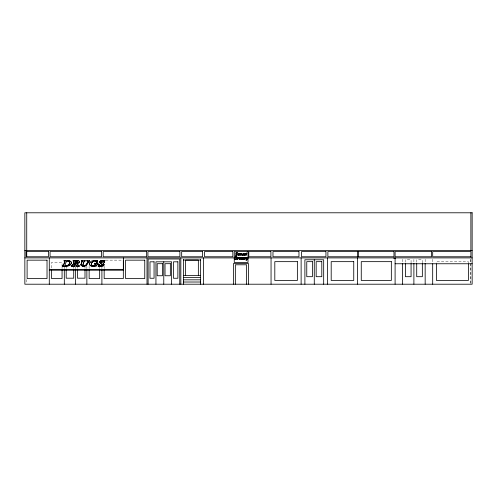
<?xml version="1.0" encoding="UTF-8"?>
<svg xmlns="http://www.w3.org/2000/svg" width="497" height="497" viewBox="0 0 497 497"><rect width="100%" height="100%" fill="white"/><g stroke="black" fill="none" stroke-linecap="round" stroke-linejoin="round"><path stroke-width="0.37" stroke-dasharray="2.48 1.86" d="M105.693 260.155L122.566 260.155M470.876 259.366L470.876 283.433M470.268 259.366L470.268 262.472M470.268 263.248L470.268 283.433M468.391 263.161L468.391 261.658L436.441 261.658L436.441 263.161M432.682 259.304L432.682 263.075M425.165 259.304L425.165 263.075M422.344 262.851L422.344 259.776L416.71 259.776L416.71 262.851M413.889 259.446L413.889 262.54M411.069 262.851L411.069 259.776L405.434 259.776L405.434 262.851M402.613 259.304L402.613 263.075M104.159 266.293L104.159 268.591M101.904 267.181L101.904 268.734M99.648 267.026L99.648 268.566M89.125 266.255L89.125 268.566M86.869 266.168L86.869 268.734M84.993 266.92L84.993 268.423M77.476 266.92L77.476 268.423M75.594 266.92L75.594 268.734M73.718 266.92L73.718 268.423M66.194 266.92L66.194 268.423M64.318 266.92L64.318 268.734M62.063 266.255L62.063 262.41L51.539 262.41L51.539 268.566M62.063 267.026L62.063 268.566M26.732 279.55L26.732 283.433"/><path stroke-width="0.75" d="M89.479 263.311C88.87 266.964 94.126 266.727 96.387 265.914L97.977 263.311L94.387 263.311L94.387 263.758L95.269 263.938L94.387 263.516M71.456 262.807C70.953 266.926 65.169 266.23 62.274 266.237L62.274 265.796C63.759 265.702 66.349 260.621 64.038 260.751L65.498 260.776M80.918 264.994L81.017 264.205M82.191 261.528L82.229 261.08M64.958 261.099L63.287 265.448L62.274 266.032M79.532 261.72L79.483 262.223A2.125 1.385 0 0 1 78.681 263.031L77.122 263.441L78.681 262.789A2.125 1.385 0 0 0 79.483 261.987M101.021 261.546L103.699 263.578L103.904 265.323A2.833 1.845 0 0 1 102.891 266.1L98.251 266.392L98.704 264.323L99.065 264.336C99.089 265.957 101.618 266.404 102.488 265.218L102.494 264.553L99.518 262.012M98.251 266.392L98.704 264.323M91.411 263.913C91.504 261.521 96.114 259.422 96.66 262.422L97.021 262.453L97.66 260.409L97.077 260.59C94.374 260.186 90.336 260.322 89.479 263.547M101.636 262.534L101.077 261.292C101.842 260.124 104.202 260.763 103.985 262.292L104.314 262.317L104.824 260.447L104.246 260.596C99.431 259.465 97.897 262.758 102.587 265.069L102.488 265.454C101.562 266.721 98.835 266.106 99.065 264.336M104.314 262.317L104.824 260.447M65.132 265.236C65.629 266.51 68.456 265.311 69.008 264.23A7.262 4.734 0 0 0 69.574 262.807C67.623 255.004 61.069 271.43 69.008 264.466A7.262 4.734 0 0 0 69.276 264.006M240.753 254.203L241.008 253.433L240.169 253.545L239.97 255.352L240.473 255.352C242.691 250.724 240.008 256.564 241.79 255.209C241.766 255.508 242.337 252.035 240.765 254.209M95.306 263.87L94.56 265.827L92.206 265.883M97.021 262.453L97.66 260.409M82.191 261.292L81.272 263.783M81.017 264.441L82.098 261.546M75.153 263.273L76.103 260.875L77.023 260.857L77.575 261.279L77.594 262.155L76.153 263.217M75.401 262.652L76.103 260.875M96.387 265.914L97.163 263.826L97.977 263.516M99.562 261.931L100.568 260.925M77.122 263.205L78.371 265.51L79.265 265.796L79.265 266.237L76.749 266.237L75.395 263.304L75.035 263.304C74.792 263.963 73.221 266.224 75.078 266.032M75.035 263.304L74.208 265.845M95.026 264.733C94.716 266.305 92.361 266.131 91.566 265.1M77.594 261.919L76.675 262.863L75.153 263.037M71.369 263.41C69.742 266.678 65.219 265.914 62.274 266.001M104.053 264.783L103.904 265.087A2.833 1.845 0 0 1 102.891 265.864L99.127 265.858L98.63 266.392M101.077 261.528L102.693 260.975L103.941 262.025M89.74 262.932L90.168 262.354M66.853 261.347C67.896 260.409 70.133 261.497 69.574 263.05A7.262 4.734 0 0 1 69.462 263.534M235.578 256.986C234.162 257.539 235.187 260.67 236.1 258.881C236.056 256.663 238.138 259.477 235.479 259.614C233.422 259.645 234.224 256.44 235.982 256.669C237.858 256.781 236.926 257.489 235.578 256.986A0.777 0.777 0 0 1 236.23 256.843M97.66 260.645L97.077 260.59M76.103 261.111L77.023 261.099L77.638 261.832M96.387 265.671C94.2 266.274 90.094 266.87 89.392 263.957M236.336 252.519C234.311 253.116 237.808 254.744 236.168 255.284C234.832 253.917 235.106 256.042 236.796 255.284A0.944 0.944 0 0 0 237.131 254.886L236.174 253.072L236.727 252.662L237.268 253.352L237.442 252.513L236.336 252.519A1.224 1.224 0 0 1 236.895 252.563M89.41 260.751C87.385 263.137 85.099 268.914 80.968 265.069M101.003 260.782L103.718 260.875M71.351 266.032C72.922 265.938 75.482 260.751 73.121 260.751L74.5 260.776M85.204 260.751L84.03 261.335L82.763 265.218C85.416 267.038 87.484 263.534 87.801 261.236L86.801 260.751M93.542 260.72L96.033 260.77M24.85 250.382L472.15 250.382M470.914 256.769L432.682 256.769L432.682 251.507L470.914 251.507L470.876 257.036M24.85 257.9L472.15 257.9M395.096 258.546L393.966 258.546L393.966 257.9M183.43 259.993L200.546 259.993M104.824 260.683L104.451 260.447M75.035 263.54L76.749 266.237M94.387 263.547L97.977 263.547M395.096 263.758L472.15 263.758M71.351 266.001L75.078 266.001M76.749 266.001L79.265 266.001M98.251 266.15L98.63 266.15M49.284 269.362L123.399 269.362M49.284 270.206L123.399 270.206L123.399 257.9M183.43 275.437L200.546 275.437M183.43 277.63L200.546 277.63M183.43 279.823L200.546 279.823M183.43 282.016L200.546 282.016M67.679 260.776L69.953 261.124M98.704 264.559L99.065 264.578M91.405 264.951C90.33 262.074 95.797 258.707 96.66 262.186L97.021 262.211M104.314 262.081L103.985 262.292M79.265 266.032L78.371 265.746L77.197 263.603M81.315 260.751L82.055 260.832L82.229 261.316M82.185 260.919L81.315 260.987L81.315 260.54L85.204 260.54L85.204 260.987L84.03 261.571L82.763 265.454C85.416 267.274 87.484 263.777 87.801 261.472L87.72 260.993M74.208 265.609L75.078 265.796L75.078 266.237L71.351 266.237L71.351 265.796C72.842 265.758 75.42 260.726 73.121 260.987L73.121 260.54L78.364 260.689L79.24 261.08L79.532 261.962M64.914 260.931L64.038 260.987L64.038 260.54C66.176 260.763 71.264 259.54 71.456 263.043M87.72 261.229L86.801 260.987L86.801 260.54L89.41 260.54L89.41 260.987C87.683 263.429 84.055 269.815 80.918 264.758M78.364 260.925L78.874 261.093M70.493 261.391L71.214 262.112M103.252 263.441L104.103 264.708M91.833 265.647L91.349 264.255M95.269 263.702L95.306 264.106M470.876 212.791L470.876 250.382M468.391 263.913L468.391 280.451L436.441 280.451L436.441 263.913M432.682 263.832L432.682 284.209M425.165 263.317L425.165 284.209M422.344 263.621L422.344 276.692L416.71 276.692L416.71 263.621M413.889 263.317L413.889 284.209M411.069 263.621L411.069 276.692L405.434 276.692L405.434 263.621M402.613 263.317L402.613 284.209M395.096 257.9L395.096 284.209M358.635 251.507L358.635 256.769M357.505 251.507L357.505 256.769M357.505 257.9L357.505 284.209M327.436 257.9L327.436 284.209M323.677 284.209L323.677 259.776L304.885 259.776L304.885 284.209M314.278 259.776L314.278 284.209M301.126 257.9L301.126 284.209M271.051 257.9L271.051 284.209M248.5 284.209L248.5 263.534L233.466 263.534L233.466 284.209M246.618 284.209L246.618 264.789L235.342 264.789L235.342 284.209M203.391 257.9L203.391 284.209M200.546 259.403L200.546 284.209M198.353 275.437L198.353 260.093L185.623 260.093L185.623 275.437M183.43 259.403L183.43 284.209M180.84 257.9L180.84 284.209M179.746 284.209L179.746 258.993L148.106 258.993L148.106 284.209M171.602 284.209L171.602 261.813L155.94 261.813L155.94 284.209M163.768 261.813L163.768 284.209M147.013 257.9L147.013 284.209M123.331 260.155L123.331 278.568L104.159 278.568L104.159 270.132M101.904 270.281L101.904 284.209M99.648 270.107L99.648 278.568L89.125 278.568L89.125 270.107M86.869 269.927L86.869 284.209M84.993 269.927L84.993 278.196L77.476 278.196L77.476 269.927M75.594 269.927L75.594 284.209M73.718 269.927L73.718 278.196L66.194 278.196L66.194 269.927M64.318 269.927L64.318 284.209M62.063 270.107L62.063 278.568L51.539 278.568L51.539 270.107M49.284 257.9L49.284 284.209M26.732 212.791L26.732 250.382M26.732 251.507L26.732 256.769M243.368 258.887C243.685 259.583 244.779 258.85 243.431 259.589A0.646 0.646 0 0 1 242.934 259.341C242.275 256.98 246.04 257.8 243.368 258.887M244.474 254.712C244.791 255.402 245.878 254.675 244.536 255.415A0.646 0.646 0 0 1 244.033 255.16C243.375 252.805 247.146 253.625 244.474 254.712M238.069 253.787C237.199 254.806 238.169 256.191 238.889 254.706C238.927 256.266 239.784 254.924 239.734 253.482L239.237 253.482C237.286 257.688 239.411 252.004 238.069 253.787M238.908 258.707C240.536 262.261 241.759 254.681 238.908 258.707M243.505 254.855C243.25 256.185 241.499 254.75 242.517 254.986C243.337 255.825 243.033 254.389 242.53 254.079C244.797 252.401 242.331 253.725 243.505 254.855M240.995 258.701C240.691 259.676 242.157 259.875 242.437 259.018C241.672 259.794 241.088 258.62 241.89 257.856C243.244 258.707 241.722 256.651 240.995 258.701M240.244 257.986C239.846 261.285 238.796 257.483 240.244 257.986M245.754 254.998C246.183 255.98 246.524 255.129 246.611 253.656L246.959 253.656L246.674 252.874A1.491 1.491 0 0 1 245.909 253.507L245.754 254.998M238.902 257.868L238.305 258.08L237.69 259.533L237.187 259.533L237.386 257.719L238.225 257.608C237.523 259.502 238.529 256.856 238.902 257.868M246.319 257.868L245.729 258.08L245.114 259.533L244.611 259.533L244.81 257.719L245.642 257.608C244.946 259.502 245.953 256.856 246.319 257.868M247.978 257.893L247.028 259.832L246.021 260.316L246.934 259.558L246.4 257.701L247.028 257.608L247.351 259.055L247.5 257.763L247.978 257.893M244.083 257.912L243.418 258.639L244.083 257.912M245.183 253.731L244.518 254.464L245.183 253.731M472.15 212.791L24.85 212.791L24.85 284.209L472.15 284.209L472.15 212.791M48.457 251.507L26.061 251.507L26.061 256.769L48.457 256.769L48.457 251.507M101.562 251.507L50.054 251.507L50.054 256.769L101.562 256.769L101.562 251.507M146.652 251.507L103.177 251.507L103.177 256.769L146.652 256.769L146.652 251.507M179.902 251.507L147.926 251.507L147.926 256.769L179.902 256.769L179.902 251.507M202.559 251.507L181.672 251.507L181.672 256.769L202.559 256.769L202.559 251.507M232.838 251.507L204.584 251.507L204.584 256.769L232.838 256.769L232.838 251.507M247.997 251.507L234.267 251.507L234.267 262.466L247.997 262.466L247.997 251.507M270.902 251.507L248.792 251.507L248.792 256.769L270.902 256.769L270.902 251.507M298.964 251.507L272.971 251.507L272.971 256.769L298.964 256.769L298.964 251.507M325.945 251.507L301.573 251.507L301.573 256.769L325.945 256.769L325.945 251.507M393.966 251.507L327.883 251.507L327.883 256.769L393.966 256.769L393.966 251.507M431.558 251.507L395.096 251.507L395.096 256.769L431.558 256.769L431.558 251.507M47.029 260.155L27.105 260.155L27.105 278.568L47.029 278.568L47.029 260.155M144.757 260.155L125.586 260.155L125.586 278.568L144.757 278.568L144.757 260.155M297.368 261.658L274.81 261.658L274.81 280.451L297.368 280.451L297.368 261.658M312.402 261.658L306.761 261.658L306.761 276.692L312.402 276.692L312.402 261.658M321.795 261.658L316.16 261.658L316.16 276.692L321.795 276.692L321.795 261.658M353.746 261.658L331.195 261.658L331.195 280.451L353.746 280.451L353.746 261.658M391.338 261.658L361.263 261.658L361.263 280.451L391.338 280.451L391.338 261.658M154.058 261.813L149.988 261.813L149.988 278.258L154.058 278.258L154.058 261.813M177.864 261.813L173.478 261.813L173.478 278.258L177.864 278.258L177.864 261.813M162.519 263.69L157.195 263.69L157.195 275.754L162.519 275.754L162.519 263.69M170.347 263.69L165.023 263.69L165.023 275.754L170.347 275.754L170.347 263.69"/></g></svg>
